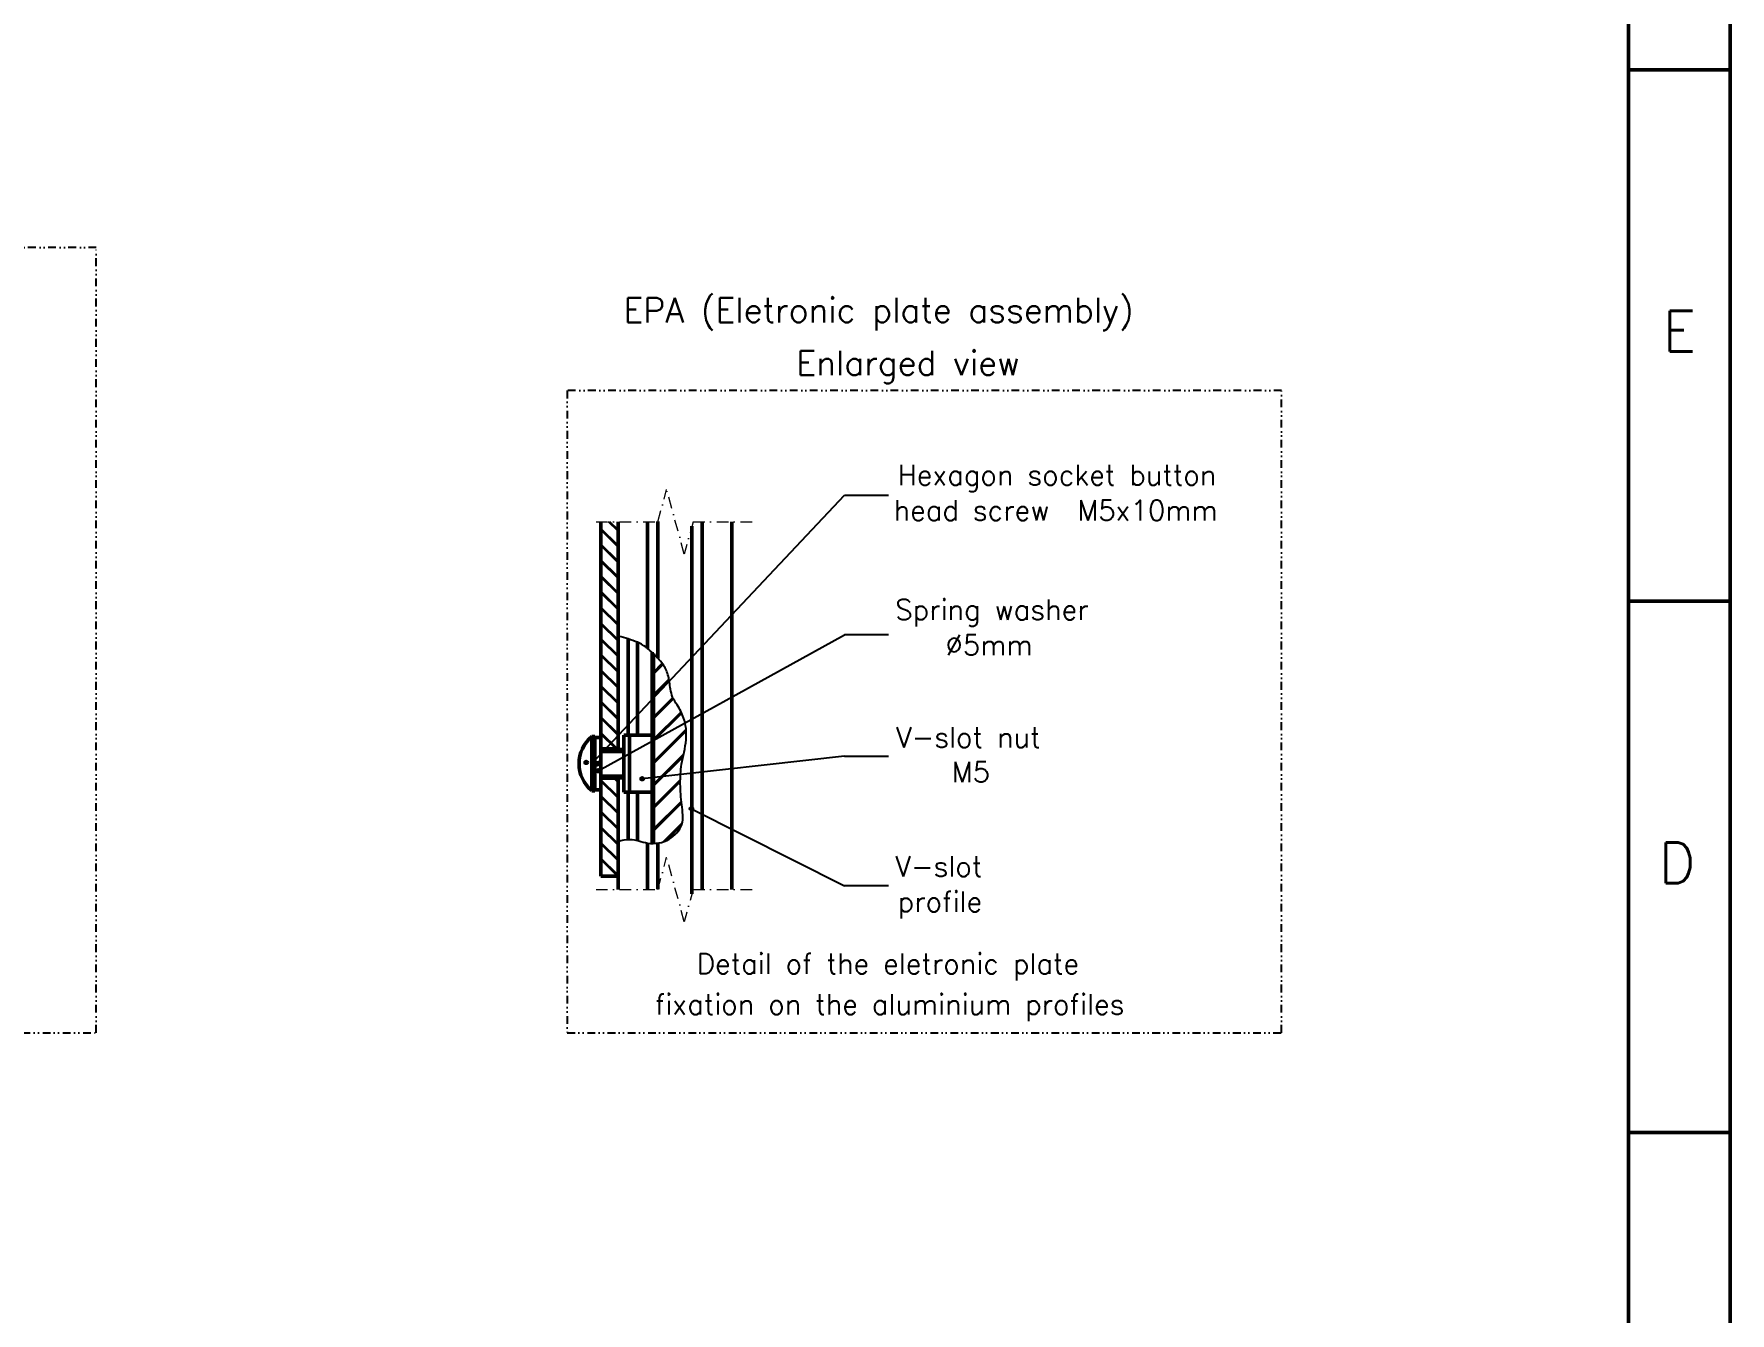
# Model space of a CAD drawing. Extents: x 21664 to 23500, y -5995 to -4166.
# Drawn here: x 23082.5 to 23499.7, y -5647.1 to -5332.5 of the extents above; entities that cross this region are included whole.
import ezdxf

# ---------------------------------------------------------------- set-up
doc = ezdxf.new("R2010")
doc.units = 0
doc.linetypes.add('DASHDOTTINY', pattern=[3.81, 1.905, -0.9525, 0, -0.9525])
doc.linetypes.add('DIVIDETINY', pattern=[4.7625, 1.905, -0.9525, 0, -0.9525, 0, -0.9525])
for name, color, linetype in [('Cotas', 90, 'Continuous'), ('Detalhe', 132, 'DIVIDETINY'), ('Hachura', 9, 'Continuous')]:
    doc.layers.add(name, color=color, linetype=linetype)
for name, color, linetype, lineweight in [('Encurtamento', 61, 'DASHDOTTINY', 13), ('Fixação e Transmissão', 5, 'Continuous', 50), ('Perfis e Cantoneiras', 2, 'Continuous', 50), ('Peças Usinadas', 120, 'Continuous', 50)]:
    doc.layers.add(name, color=color, linetype=linetype, lineweight=lineweight)
doc.styles.get("Standard").update_dxf_attribs({"font": 'romans.shx'})

msp = doc.modelspace()

# ---------------------------------------------------------------- hatches: boundary and pattern name
at = {"layer": 'Cotas'}
h = msp.add_hatch(color=256, dxfattribs=at)
h.dxf.hatch_style = 1
h.paths.add_polyline_path([(23218.79, -5511.7, 0.241174), (23218.6, -5511.33, 0.611378), (23217.88, -5511.7, 1), (23218.79, -5511.7)])
h = msp.add_hatch(color=256, dxfattribs=at)
h.dxf.hatch_style = 1
h.paths.add_polyline_path([(23221.72, -5513.77, 0.241174), (23221.53, -5513.4, 0.611378), (23220.81, -5513.77, 1), (23221.72, -5513.77)])
h = msp.add_hatch(color=256, dxfattribs=at)
h.dxf.hatch_style = 1
h.paths.add_polyline_path([(23232.57, -5515.73, 0.241174), (23232.38, -5515.36, 0.611378), (23231.66, -5515.73, 1), (23232.57, -5515.73)])
h = msp.add_hatch(color=256, dxfattribs=at)
h.dxf.hatch_style = 1
h.paths.add_polyline_path([(23244.67, -5523.09, 0.241174), (23244.48, -5522.72, 0.611378), (23243.76, -5523.09, 1), (23244.67, -5523.09)])
at = {"layer": 'Hachura'}
h = msp.add_hatch(dxfattribs=at)
h.set_pattern_fill('JIS_LC_8A', color=256, scale=0.35, angle=90)
h.paths.add_polyline_path([(23226.15, -5480.75), (23226.15, -5452.53), (23221.95, -5452.53), (23221.95, -5505.57), (23221.95, -5508.41), (23226.15, -5508.41), (23226.15, -5480.75)])
h = msp.add_hatch(dxfattribs=at)
h.set_pattern_fill('JIS_LC_8A', color=256, scale=0.5)
h.paths.add_polyline_path([(23241.68, -5512.96), (23241.68, -5512.92), (23241.69, -5512.88), (23241.69, -5512.85), (23241.7, -5512.81), (23241.7, -5512.77), (23241.71, -5512.73), (23241.71, -5512.7), (23241.72, -5512.66), (23241.72, -5512.62), (23241.73, -5512.59), (23241.73, -5512.55), (23241.74, -5512.51), (23241.74, -5512.47), (23241.75, -5512.44), (23241.76, -5512.4), (23241.76, -5512.36), (23241.77, -5512.32), (23241.77, -5512.29), (23241.78, -5512.25), (23241.78, -5512.21), (23241.79, -5512.18), (23241.8, -5512.13), (23241.81, -5512.08), (23241.81, -5512.03), (23241.82, -5511.99), (23241.83, -5511.94), (23241.84, -5511.89), (23241.85, -5511.84), (23241.85, -5511.8), (23241.86, -5511.75), (23241.87, -5511.7), (23241.88, -5511.66), (23241.89, -5511.61), (23241.9, -5511.56), (23241.91, -5511.51), (23241.91, -5511.47), (23241.92, -5511.42), (23241.93, -5511.37), (23241.94, -5511.33), (23241.95, -5511.28), (23241.96, -5511.23), (23241.97, -5511.18), (23241.98, -5511.14), (23241.99, -5511.09), (23242, -5511.04), (23242.01, -5511), (23242.02, -5510.95), (23242.03, -5510.9), (23242.04, -5510.86), (23242.05, -5510.81), (23242.06, -5510.76), (23242.07, -5510.71), (23242.07, -5510.67), (23242.09, -5510.57), (23242.11, -5510.48), (23242.13, -5510.39), (23242.15, -5510.29), (23242.18, -5510.2), (23242.2, -5510.11), (23242.22, -5510.01), (23242.24, -5509.92), (23242.32, -5509.54), (23242.34, -5509.45), (23242.36, -5509.36), (23242.38, -5509.26), (23242.4, -5509.17), (23242.42, -5509.08), (23242.44, -5508.98), (23242.46, -5508.89), (23242.47, -5508.84), (23242.48, -5508.79), (23242.49, -5508.75), (23242.5, -5508.7), (23242.51, -5508.65), (23242.52, -5508.61), (23242.53, -5508.56), (23242.54, -5508.51), (23242.55, -5508.47), (23242.56, -5508.42), (23242.57, -5508.37), (23242.57, -5508.32), (23242.58, -5508.28), (23242.59, -5508.23), (23242.6, -5508.18), (23242.61, -5508.14), (23242.62, -5508.09), (23242.63, -5508.04), (23242.64, -5507.99), (23242.65, -5507.95), (23242.66, -5507.9), (23242.66, -5507.85), (23242.67, -5507.81), (23242.68, -5507.76), (23242.69, -5507.71), (23242.7, -5507.66), (23242.71, -5507.62), (23242.71, -5507.57), (23242.72, -5507.52), (23242.73, -5507.48), (23242.74, -5507.43), (23242.75, -5507.38), (23242.75, -5507.33), (23242.76, -5507.29), (23242.77, -5507.24), (23242.77, -5507.19), (23242.78, -5507.14), (23242.79, -5507.1), (23242.8, -5507.05), (23242.8, -5507), (23242.81, -5506.95), (23242.82, -5506.91), (23242.82, -5506.86), (23242.83, -5506.81), (23242.83, -5506.76), (23242.84, -5506.72), (23242.85, -5506.67), (23242.85, -5506.62), (23242.86, -5506.57), (23242.86, -5506.53), (23242.87, -5506.48), (23242.87, -5506.43), (23242.88, -5506.38), (23242.88, -5506.33), (23242.89, -5506.29), (23242.89, -5506.24), (23242.9, -5506.19), (23242.9, -5506.14), (23242.91, -5506.1), (23242.91, -5506.06), (23242.91, -5506.02), (23242.92, -5505.97), (23242.92, -5505.93), (23242.92, -5505.89), (23242.93, -5505.84), (23242.93, -5505.8), (23242.93, -5505.76), (23242.93, -5505.72), (23242.94, -5505.67), (23242.94, -5505.63), (23242.94, -5505.59), (23242.94, -5505.55), (23242.94, -5505.5), (23242.95, -5505.46), (23242.95, -5505.42), (23242.95, -5505.37), (23242.95, -5505.33), (23242.95, -5505.29), (23242.95, -5505.25), (23242.95, -5505.2), (23242.96, -5505.16), (23242.96, -5505.12), (23242.96, -5505.07), (23242.96, -5505.03), (23242.96, -5504.99), (23242.96, -5504.95), (23242.96, -5504.9), (23242.96, -5504.86), (23242.96, -5504.82), (23242.96, -5504.77), (23242.96, -5504.73), (23242.96, -5504.69), (23242.96, -5504.65), (23242.96, -5504.6), (23242.96, -5504.56), (23242.95, -5504.52), (23242.95, -5504.47), (23242.95, -5504.43), (23242.95, -5504.39), (23242.95, -5504.35), (23242.95, -5504.3), (23242.95, -5504.26), (23242.94, -5504.22), (23242.94, -5504.17), (23242.94, -5504.13), (23242.94, -5504.09), (23242.93, -5504.05), (23242.93, -5504), (23242.93, -5503.96), (23242.93, -5503.92), (23242.92, -5503.87), (23242.92, -5503.83), (23242.92, -5503.79), (23242.91, -5503.75), (23242.91, -5503.7), (23242.91, -5503.66), (23242.9, -5503.62), (23242.9, -5503.57), (23242.89, -5503.53), (23242.89, -5503.49), (23242.89, -5503.45), (23242.88, -5503.4), (23242.88, -5503.36), (23242.87, -5503.32), (23242.87, -5503.28), (23242.86, -5503.23), (23242.86, -5503.19), (23242.85, -5503.15), (23242.85, -5503.11), (23242.84, -5503.06), (23242.83, -5503.02), (23242.83, -5502.98), (23242.82, -5502.94), (23242.82, -5502.89), (23242.81, -5502.85), (23242.8, -5502.81), (23242.8, -5502.77), (23242.79, -5502.72), (23242.78, -5502.68), (23242.78, -5502.64), (23242.77, -5502.6), (23242.76, -5502.55), (23242.75, -5502.51), (23242.75, -5502.47), (23242.74, -5502.43), (23242.73, -5502.39), (23242.72, -5502.34), (23242.71, -5502.3), (23242.71, -5502.26), (23242.7, -5502.22), (23242.69, -5502.18), (23242.68, -5502.14), (23242.67, -5502.09), (23242.66, -5502.05), (23242.65, -5502.01), (23242.64, -5501.97), (23242.63, -5501.93), (23242.62, -5501.88), (23242.61, -5501.84), (23242.6, -5501.8), (23242.59, -5501.76), (23242.58, -5501.72), (23242.57, -5501.68), (23242.56, -5501.64), (23242.55, -5501.6), (23242.54, -5501.55), (23242.53, -5501.51), (23242.52, -5501.47), (23242.51, -5501.43), (23242.5, -5501.39), (23242.49, -5501.35), (23242.47, -5501.31), (23242.46, -5501.27), (23242.45, -5501.23), (23242.44, -5501.19), (23242.43, -5501.16), (23242.43, -5501.14), (23242.42, -5501.12), (23242.41, -5501.1), (23242.41, -5501.08), (23242.4, -5501.06), (23242.39, -5501.04), (23242.39, -5501.02), (23242.38, -5501), (23242.37, -5500.98), (23242.37, -5500.96), (23242.36, -5500.94), (23242.35, -5500.92), (23242.35, -5500.9), (23242.34, -5500.88), (23242.33, -5500.86), (23242.33, -5500.84), (23242.32, -5500.82), (23242.31, -5500.8), (23242.31, -5500.78), (23242.3, -5500.76), (23242.29, -5500.74), (23242.28, -5500.71), (23242.28, -5500.69), (23242.27, -5500.66), (23242.26, -5500.64), (23242.25, -5500.61), (23242.24, -5500.58), (23242.23, -5500.56), (23242.22, -5500.53), (23242.21, -5500.51), (23242.2, -5500.48), (23242.19, -5500.45), (23242.18, -5500.43), (23242.17, -5500.4), (23242.16, -5500.38), (23242.15, -5500.35), (23242.14, -5500.32), (23242.13, -5500.3), (23242.12, -5500.27), (23242.11, -5500.25), (23242.1, -5500.22), (23242.09, -5500.2), (23242.08, -5500.17), (23242.07, -5500.14), (23242.06, -5500.12), (23242.05, -5500.09), (23242.04, -5500.07), (23242.03, -5500.04), (23242.01, -5500.02), (23242, -5499.99), (23241.99, -5499.97), (23241.98, -5499.94), (23241.97, -5499.92), (23241.96, -5499.89), (23241.95, -5499.86), (23241.94, -5499.84), (23241.93, -5499.81), (23241.92, -5499.79), (23241.9, -5499.76), (23241.89, -5499.74), (23241.88, -5499.71), (23241.87, -5499.69), (23241.86, -5499.66), (23241.85, -5499.64), (23241.83, -5499.61), (23241.82, -5499.59), (23241.81, -5499.56), (23241.8, -5499.54), (23241.79, -5499.51), (23241.78, -5499.49), (23241.76, -5499.46), (23241.75, -5499.44), (23241.74, -5499.41), (23241.73, -5499.39), (23241.72, -5499.36), (23241.7, -5499.34), (23241.69, -5499.31), (23241.68, -5499.29), (23241.67, -5499.26), (23241.65, -5499.24), (23241.64, -5499.21), (23241.63, -5499.19), (23241.62, -5499.16), (23241.6, -5499.14), (23241.59, -5499.11), (23241.58, -5499.09), (23241.57, -5499.06), (23241.55, -5499.04), (23241.54, -5499.02), (23241.53, -5498.99), (23241.51, -5498.97), (23241.5, -5498.94), (23241.49, -5498.92), (23241.48, -5498.89), (23241.46, -5498.87), (23241.45, -5498.84), (23241.44, -5498.82), (23241.42, -5498.79), (23241.41, -5498.77), (23241.4, -5498.75), (23241.38, -5498.72), (23241.37, -5498.7), (23241.36, -5498.67), (23241.34, -5498.65), (23241.33, -5498.62), (23241.32, -5498.6), (23241.3, -5498.58), (23241.29, -5498.55), (23241.27, -5498.53), (23241.26, -5498.5), (23241.25, -5498.48), (23241.23, -5498.45), (23241.22, -5498.43), (23241.21, -5498.41), (23241.19, -5498.38), (23241.18, -5498.36), (23241.16, -5498.33), (23241.15, -5498.31), (23241.14, -5498.29), (23241.11, -5498.24), (23241.08, -5498.19), (23241.05, -5498.14), (23241.02, -5498.09), (23240.99, -5498.05), (23240.96, -5498), (23240.94, -5497.95), (23240.91, -5497.9), (23240.88, -5497.86), (23240.85, -5497.81), (23240.82, -5497.76), (23240.79, -5497.71), (23240.76, -5497.67), (23240.73, -5497.62), (23240.7, -5497.57), (23240.68, -5497.54), (23240.66, -5497.51), (23240.62, -5497.45), (23240.59, -5497.39), (23240.55, -5497.34), (23240.47, -5497.22), (23240.43, -5497.16), (23240.39, -5497.1), (23240.36, -5497.04), (23240.32, -5496.98), (23240.3, -5496.95), (23240.28, -5496.92), (23240.26, -5496.89), (23240.24, -5496.86), (23240.22, -5496.83), (23240.2, -5496.8), (23240.19, -5496.77), (23240.17, -5496.74), (23240.15, -5496.71), (23240.13, -5496.68), (23240.11, -5496.65), (23240.09, -5496.62), (23240.08, -5496.59), (23240.06, -5496.57), (23240.04, -5496.54), (23240.02, -5496.51), (23240, -5496.48), (23239.99, -5496.45), (23239.97, -5496.41), (23239.95, -5496.38), (23239.93, -5496.35), (23239.92, -5496.32), (23239.9, -5496.29), (23239.88, -5496.26), (23239.87, -5496.23), (23239.85, -5496.2), (23239.83, -5496.17), (23239.82, -5496.16), (23239.82, -5496.14), (23239.81, -5496.13), (23239.8, -5496.11), (23239.79, -5496.1), (23239.78, -5496.08), (23239.78, -5496.06), (23239.77, -5496.05), (23239.76, -5496.03), (23239.75, -5496.02), (23239.74, -5496), (23239.74, -5495.99), (23239.73, -5495.97), (23239.72, -5495.96), (23239.71, -5495.94), (23239.71, -5495.93), (23239.7, -5495.91), (23239.69, -5495.89), (23239.68, -5495.88), (23239.68, -5495.86), (23239.67, -5495.85), (23239.66, -5495.83), (23239.65, -5495.82), (23239.65, -5495.8), (23239.64, -5495.78), (23239.63, -5495.77), (23239.62, -5495.75), (23239.62, -5495.74), (23239.61, -5495.72), (23239.6, -5495.71), (23239.6, -5495.69), (23239.59, -5495.67), (23239.58, -5495.66), (23239.58, -5495.64), (23239.57, -5495.63), (23239.56, -5495.61), (23239.56, -5495.6), (23239.55, -5495.58), (23239.55, -5495.57), (23239.54, -5495.56), (23239.54, -5495.54), (23239.53, -5495.53), (23239.52, -5495.51), (23239.52, -5495.5), (23239.51, -5495.49), (23239.51, -5495.47), (23239.5, -5495.46), (23239.5, -5495.44), (23239.49, -5495.43), (23239.49, -5495.41), (23239.48, -5495.4), (23239.48, -5495.38), (23239.47, -5495.37), (23239.47, -5495.36), (23239.46, -5495.33), (23239.45, -5495.3), (23239.44, -5495.27), (23239.43, -5495.24), (23239.42, -5495.21), (23239.41, -5495.18), (23239.4, -5495.15), (23239.39, -5495.12), (23239.38, -5495.09), (23239.37, -5495.06), (23239.36, -5495.03), (23239.35, -5495), (23239.34, -5494.97), (23239.33, -5494.95), (23239.33, -5494.92), (23239.32, -5494.89), (23239.31, -5494.86), (23239.3, -5494.83), (23239.29, -5494.8), (23239.29, -5494.77), (23239.28, -5494.74), (23239.27, -5494.71), (23239.26, -5494.68), (23239.26, -5494.65), (23239.25, -5494.62), (23239.24, -5494.59), (23239.23, -5494.56), (23239.23, -5494.53), (23239.22, -5494.5), (23239.21, -5494.46), (23239.21, -5494.43), (23239.2, -5494.4), (23239.19, -5494.37), (23239.19, -5494.34), (23239.18, -5494.31), (23239.17, -5494.28), (23239.17, -5494.25), (23239.16, -5494.22), (23239.16, -5494.19), (23239.15, -5494.16), (23239.14, -5494.13), (23239.14, -5494.1), (23239.13, -5494.07), (23239.13, -5494.04), (23239.12, -5494.01), (23239.12, -5493.98), (23239.11, -5493.95), (23239.1, -5493.92), (23239.1, -5493.89), (23239.09, -5493.85), (23239.09, -5493.82), (23239.08, -5493.79), (23239.08, -5493.76), (23239.07, -5493.73), (23239.06, -5493.68), (23239.05, -5493.62), (23239.04, -5493.56), (23239.04, -5493.5), (23239.03, -5493.45), (23239.02, -5493.39), (23239.01, -5493.33), (23239, -5493.28), (23238.99, -5493.22), (23238.98, -5493.16), (23238.97, -5493.11), (23238.97, -5493.05), (23238.96, -5492.99), (23238.95, -5492.94), (23238.93, -5492.82), (23238.9, -5492.6), (23238.88, -5492.48), (23238.87, -5492.37), (23238.86, -5492.31), (23238.85, -5492.26), (23238.84, -5492.2), (23238.83, -5492.14), (23238.83, -5492.09), (23238.82, -5492.03), (23238.81, -5491.97), (23238.8, -5491.92), (23238.79, -5491.86), (23238.78, -5491.8), (23238.77, -5491.75), (23238.76, -5491.69), (23238.75, -5491.64), (23238.74, -5491.58), (23238.73, -5491.52), (23238.73, -5491.5), (23238.72, -5491.47), (23238.72, -5491.44), (23238.71, -5491.41), (23238.71, -5491.38), (23238.7, -5491.36), (23238.7, -5491.33), (23238.69, -5491.3), (23238.69, -5491.27), (23238.68, -5491.24), (23238.68, -5491.21), (23238.67, -5491.19), (23238.67, -5491.16), (23238.66, -5491.13), (23238.66, -5491.1), (23238.65, -5491.08), (23238.65, -5491.05), (23238.64, -5491.02), (23238.63, -5490.99), (23238.63, -5490.96), (23238.62, -5490.94), (23238.62, -5490.91), (23238.61, -5490.88), (23238.6, -5490.85), (23238.6, -5490.82), (23238.59, -5490.8), (23238.59, -5490.77), (23238.58, -5490.74), (23238.57, -5490.71), (23238.57, -5490.69), (23238.56, -5490.66), (23238.55, -5490.63), (23238.55, -5490.6), (23238.54, -5490.57), (23238.53, -5490.55), (23238.53, -5490.52), (23238.52, -5490.49), (23238.51, -5490.46), (23238.51, -5490.44), (23238.5, -5490.41), (23238.49, -5490.38), (23238.48, -5490.35), (23238.48, -5490.33), (23238.47, -5490.3), (23238.46, -5490.27), (23238.45, -5490.24), (23238.45, -5490.22), (23238.44, -5490.19), (23238.43, -5490.16), (23238.42, -5490.13), (23238.42, -5490.11), (23238.41, -5490.09), (23238.4, -5490.07), (23238.4, -5490.05), (23238.39, -5490.03), (23238.38, -5490.01), (23238.38, -5489.99), (23238.37, -5489.96), (23238.36, -5489.94), (23238.36, -5489.92), (23238.35, -5489.9), (23238.34, -5489.88), (23238.34, -5489.86), (23238.33, -5489.84), (23238.32, -5489.82), (23238.32, -5489.79), (23238.31, -5489.77), (23238.3, -5489.75), (23238.3, -5489.73), (23238.29, -5489.71), (23238.28, -5489.69), (23238.27, -5489.67), (23238.27, -5489.65), (23238.26, -5489.63), (23238.25, -5489.61), (23238.24, -5489.58), (23238.24, -5489.56), (23238.23, -5489.54), (23238.22, -5489.52), (23238.21, -5489.5), (23238.21, -5489.48), (23238.2, -5489.46), (23238.19, -5489.44), (23238.18, -5489.42), (23238.17, -5489.4), (23238.17, -5489.38), (23238.16, -5489.36), (23238.15, -5489.34), (23238.14, -5489.31), (23238.13, -5489.29), (23238.12, -5489.27), (23238.12, -5489.25), (23238.11, -5489.23), (23238.1, -5489.21), (23238.09, -5489.19), (23238.08, -5489.17), (23238.07, -5489.15), (23238.06, -5489.13), (23238.06, -5489.11), (23238.05, -5489.09), (23238.04, -5489.07), (23238.03, -5489.05), (23238.02, -5489.03), (23238.01, -5489.01), (23238, -5488.99), (23237.99, -5488.97), (23237.98, -5488.95), (23237.98, -5488.92), (23237.97, -5488.9), (23237.96, -5488.88), (23237.95, -5488.86), (23237.94, -5488.84), (23237.93, -5488.82), (23237.92, -5488.8), (23237.91, -5488.78), (23237.9, -5488.76), (23237.89, -5488.74), (23237.88, -5488.72), (23237.87, -5488.7), (23237.86, -5488.68), (23237.85, -5488.66), (23237.84, -5488.64), (23237.83, -5488.62), (23237.82, -5488.6), (23237.81, -5488.58), (23237.8, -5488.56), (23237.79, -5488.54), (23237.78, -5488.52), (23237.77, -5488.5), (23237.76, -5488.48), (23237.75, -5488.46), (23237.74, -5488.44), (23237.73, -5488.43), (23237.72, -5488.41), (23237.71, -5488.39), (23237.7, -5488.37), (23237.69, -5488.35), (23237.68, -5488.33), (23237.67, -5488.31), (23237.65, -5488.29), (23237.64, -5488.27), (23237.63, -5488.25), (23237.62, -5488.23), (23237.61, -5488.21), (23237.6, -5488.19), (23237.59, -5488.17), (23237.58, -5488.15), (23237.57, -5488.13), (23237.55, -5488.11), (23237.54, -5488.1), (23237.53, -5488.08), (23237.52, -5488.06), (23237.51, -5488.04), (23237.5, -5488.02), (23237.49, -5488), (23237.47, -5487.98), (23237.46, -5487.96), (23237.45, -5487.94), (23237.44, -5487.92), (23237.43, -5487.91), (23237.42, -5487.89), (23237.4, -5487.87), (23237.39, -5487.85), (23237.38, -5487.83), (23237.37, -5487.81), (23237.36, -5487.79), (23237.34, -5487.78), (23237.33, -5487.76), (23237.32, -5487.74), (23237.31, -5487.72), (23237.29, -5487.7), (23237.28, -5487.68), (23237.27, -5487.66), (23237.26, -5487.65), (23237.24, -5487.63), (23237.23, -5487.61), (23237.22, -5487.59), (23237.21, -5487.57), (23237.19, -5487.55), (23237.17, -5487.52), (23237.15, -5487.5), (23237.13, -5487.47), (23237.12, -5487.45), (23237.1, -5487.43), (23237.08, -5487.4), (23237.06, -5487.38), (23237.04, -5487.35), (23237.03, -5487.33), (23237.01, -5487.3), (23236.99, -5487.28), (23236.97, -5487.26), (23236.95, -5487.23), (23236.93, -5487.21), (23236.91, -5487.18), (23236.89, -5487.16), (23236.88, -5487.14), (23236.86, -5487.11), (23236.84, -5487.09), (23236.82, -5487.07), (23236.8, -5487.04), (23236.78, -5487.02), (23236.76, -5487), (23236.74, -5486.97), (23236.72, -5486.95), (23236.7, -5486.93), (23236.68, -5486.9), (23236.66, -5486.88), (23236.64, -5486.86), (23236.62, -5486.83), (23236.6, -5486.81), (23236.58, -5486.79), (23236.56, -5486.76), (23236.54, -5486.74), (23236.52, -5486.72), (23236.5, -5486.69), (23236.48, -5486.67), (23236.46, -5486.65), (23236.44, -5486.63), (23236.42, -5486.6), (23236.4, -5486.58), (23236.38, -5486.56), (23236.36, -5486.53), (23236.34, -5486.51), (23236.32, -5486.49), (23236.28, -5486.44), (23236.24, -5486.4), (23236.2, -5486.35), (23236.16, -5486.31), (23236.12, -5486.26), (23236.07, -5486.22), (23236.03, -5486.17), (23235.99, -5486.13), (23235.95, -5486.09), (23235.87, -5486.01), (23235.8, -5485.93), (23235.76, -5485.89), (23235.73, -5485.85), (23235.69, -5485.81), (23235.65, -5485.77), (23235.61, -5485.73), (23235.58, -5485.69), (23235.54, -5485.65), (23235.5, -5485.61), (23235.46, -5485.57), (23235.43, -5485.53), (23235.39, -5485.49), (23235.35, -5485.45), (23235.31, -5485.41), (23235.27, -5485.37), (23235.24, -5485.33), (23235.2, -5485.29), (23235.16, -5485.25), (23235.12, -5485.21), (23235.08, -5485.17), (23235.05, -5485.13), (23235.01, -5485.1), (23234.97, -5485.06), (23234.93, -5485.02), (23234.9, -5484.99), (23234.9, -5531.64), (23234.92, -5531.64), (23234.94, -5531.64), (23234.96, -5531.64), (23234.98, -5531.64), (23235, -5531.63), (23235.03, -5531.63), (23235.05, -5531.63), (23235.07, -5531.63), (23235.09, -5531.63), (23235.11, -5531.63), (23235.13, -5531.63), (23235.15, -5531.63), (23235.18, -5531.63), (23235.2, -5531.63), (23235.22, -5531.62), (23235.24, -5531.62), (23235.26, -5531.62), (23235.28, -5531.62), (23235.3, -5531.62), (23235.32, -5531.62), (23235.35, -5531.62), (23235.37, -5531.61), (23235.39, -5531.61), (23235.41, -5531.61), (23235.43, -5531.61), (23235.45, -5531.61), (23235.47, -5531.61), (23235.5, -5531.6), (23235.52, -5531.6), (23235.54, -5531.6), (23235.56, -5531.6), (23235.58, -5531.59), (23235.6, -5531.59), (23235.62, -5531.59), (23235.64, -5531.59), (23235.67, -5531.59), (23235.69, -5531.58), (23235.71, -5531.58), (23235.73, -5531.58), (23235.75, -5531.58), (23235.77, -5531.57), (23235.79, -5531.57), (23235.81, -5531.57), (23235.84, -5531.56), (23235.86, -5531.56), (23235.88, -5531.56), (23235.9, -5531.56), (23235.92, -5531.55), (23235.94, -5531.55), (23235.96, -5531.55), (23235.98, -5531.54), (23236, -5531.54), (23236.03, -5531.54), (23236.05, -5531.53), (23236.07, -5531.53), (23236.09, -5531.53), (23236.11, -5531.52), (23236.13, -5531.52), (23236.15, -5531.51), (23236.17, -5531.51), (23236.19, -5531.51), (23236.22, -5531.5), (23236.24, -5531.5), (23236.26, -5531.49), (23236.28, -5531.49), (23236.3, -5531.49), (23236.32, -5531.48), (23236.34, -5531.48), (23236.36, -5531.47), (23236.38, -5531.47), (23236.4, -5531.47), (23236.43, -5531.46), (23236.45, -5531.46), (23236.47, -5531.45), (23236.49, -5531.45), (23236.51, -5531.44), (23236.53, -5531.44), (23236.55, -5531.43), (23236.57, -5531.43), (23236.59, -5531.42), (23236.61, -5531.42), (23236.64, -5531.41), (23236.66, -5531.41), (23236.68, -5531.4), (23236.7, -5531.4), (23236.72, -5531.39), (23236.74, -5531.39), (23236.76, -5531.38), (23236.78, -5531.38), (23236.8, -5531.37), (23236.82, -5531.37), (23236.84, -5531.36), (23236.86, -5531.35), (23236.88, -5531.35), (23236.91, -5531.34), (23236.93, -5531.34), (23236.95, -5531.33), (23236.97, -5531.33), (23236.99, -5531.32), (23237.01, -5531.31), (23237.03, -5531.31), (23237.05, -5531.3), (23237.07, -5531.3), (23237.09, -5531.29), (23237.11, -5531.28), (23237.13, -5531.28), (23237.15, -5531.27), (23237.17, -5531.26), (23237.19, -5531.26), (23237.21, -5531.25), (23237.23, -5531.24), (23237.26, -5531.24), (23237.28, -5531.23), (23237.3, -5531.22), (23237.32, -5531.22), (23237.34, -5531.21), (23237.36, -5531.2), (23237.38, -5531.2), (23237.4, -5531.19), (23237.42, -5531.18), (23237.44, -5531.17), (23237.46, -5531.17), (23237.48, -5531.16), (23237.5, -5531.15), (23237.52, -5531.15), (23237.54, -5531.14), (23237.56, -5531.13), (23237.58, -5531.12), (23237.6, -5531.12), (23237.62, -5531.11), (23237.64, -5531.1), (23237.66, -5531.09), (23237.68, -5531.08), (23237.7, -5531.08), (23237.72, -5531.07), (23237.74, -5531.06), (23237.76, -5531.05), (23237.78, -5531.04), (23237.8, -5531.04), (23237.82, -5531.03), (23237.84, -5531.02), (23237.86, -5531.01), (23237.88, -5531), (23237.9, -5530.99), (23237.92, -5530.99), (23237.94, -5530.98), (23237.96, -5530.97), (23237.98, -5530.96), (23238, -5530.95), (23238.02, -5530.94), (23238.04, -5530.93), (23238.06, -5530.92), (23238.08, -5530.92), (23238.1, -5530.91), (23238.12, -5530.9), (23238.14, -5530.89), (23238.16, -5530.88), (23238.18, -5530.87), (23238.2, -5530.86), (23238.22, -5530.85), (23238.24, -5530.84), (23238.26, -5530.83), (23238.28, -5530.82), (23238.3, -5530.81), (23238.31, -5530.8), (23238.33, -5530.79), (23238.35, -5530.78), (23238.37, -5530.77), (23238.39, -5530.76), (23238.41, -5530.75), (23238.43, -5530.74), (23238.45, -5530.73), (23238.47, -5530.72), (23238.49, -5530.71), (23238.51, -5530.7), (23238.53, -5530.69), (23238.55, -5530.68), (23238.57, -5530.67), (23238.59, -5530.66), (23238.6, -5530.65), (23238.62, -5530.64), (23238.64, -5530.63), (23238.66, -5530.62), (23238.68, -5530.61), (23238.7, -5530.6), (23238.72, -5530.59), (23238.74, -5530.58), (23238.75, -5530.57), (23238.77, -5530.56), (23238.79, -5530.55), (23238.8, -5530.54), (23238.82, -5530.53), (23238.84, -5530.52), (23238.85, -5530.51), (23238.87, -5530.5), (23238.89, -5530.49), (23238.9, -5530.48), (23238.92, -5530.47), (23238.94, -5530.46), (23238.95, -5530.45), (23238.97, -5530.44), (23238.99, -5530.43), (23239, -5530.42), (23239.02, -5530.41), (23239.03, -5530.4), (23239.05, -5530.39), (23239.07, -5530.38), (23239.08, -5530.37), (23239.1, -5530.35), (23239.12, -5530.34), (23239.13, -5530.33), (23239.15, -5530.32), (23239.16, -5530.31), (23239.18, -5530.3), (23239.2, -5530.29), (23239.21, -5530.28), (23239.23, -5530.27), (23239.24, -5530.26), (23239.26, -5530.25), (23239.28, -5530.24), (23239.29, -5530.23), (23239.31, -5530.21), (23239.32, -5530.2), (23239.34, -5530.19), (23239.36, -5530.18), (23239.37, -5530.17), (23239.39, -5530.16), (23239.4, -5530.15), (23239.42, -5530.14), (23239.43, -5530.12), (23239.45, -5530.11), (23239.47, -5530.1), (23239.48, -5530.09), (23239.5, -5530.08), (23239.51, -5530.07), (23239.53, -5530.05), (23239.54, -5530.04), (23239.56, -5530.03), (23239.57, -5530.02), (23239.59, -5530.01), (23239.6, -5530), (23239.62, -5529.98), (23239.64, -5529.97), (23239.65, -5529.96), (23239.67, -5529.95), (23239.68, -5529.94), (23239.7, -5529.92), (23239.71, -5529.91), (23239.73, -5529.9), (23239.74, -5529.89), (23239.76, -5529.88), (23239.77, -5529.86), (23239.79, -5529.85), (23239.8, -5529.84), (23239.82, -5529.83), (23239.83, -5529.81), (23239.85, -5529.8), (23239.86, -5529.79), (23239.88, -5529.78), (23239.89, -5529.76), (23239.91, -5529.75), (23239.92, -5529.74), (23239.93, -5529.73), (23239.95, -5529.71), (23239.96, -5529.7), (23239.98, -5529.69), (23239.99, -5529.68), (23240.01, -5529.66), (23240.02, -5529.65), (23240.04, -5529.64), (23240.05, -5529.62), (23240.06, -5529.61), (23240.08, -5529.6), (23240.09, -5529.59), (23240.11, -5529.57), (23240.12, -5529.56), (23240.14, -5529.55), (23240.15, -5529.53), (23240.16, -5529.52), (23240.18, -5529.51), (23240.19, -5529.49), (23240.21, -5529.48), (23240.22, -5529.47), (23240.23, -5529.45), (23240.25, -5529.44), (23240.26, -5529.43), (23240.28, -5529.41), (23240.29, -5529.4), (23240.3, -5529.39), (23240.32, -5529.37), (23240.33, -5529.36), (23240.34, -5529.35), (23240.36, -5529.33), (23240.37, -5529.32), (23240.38, -5529.31), (23240.4, -5529.29), (23240.41, -5529.28), (23240.43, -5529.26), (23240.44, -5529.25), (23240.45, -5529.24), (23240.46, -5529.22), (23240.48, -5529.21), (23240.49, -5529.19), (23240.5, -5529.18), (23240.52, -5529.17), (23240.53, -5529.15), (23240.54, -5529.14), (23240.56, -5529.12), (23240.57, -5529.11), (23240.58, -5529.1), (23240.6, -5529.08), (23240.61, -5529.07), (23240.62, -5529.05), (23240.63, -5529.04), (23240.65, -5529.02), (23240.66, -5529.01), (23240.67, -5529), (23240.68, -5528.98), (23240.7, -5528.97), (23240.71, -5528.95), (23240.72, -5528.94), (23240.73, -5528.92), (23240.75, -5528.91), (23240.76, -5528.89), (23240.77, -5528.88), (23240.78, -5528.86), (23240.79, -5528.85), (23240.81, -5528.84), (23240.82, -5528.82), (23240.83, -5528.81), (23240.84, -5528.79), (23240.85, -5528.78), (23240.87, -5528.76), (23240.88, -5528.75), (23240.89, -5528.73), (23240.9, -5528.72), (23240.91, -5528.7), (23240.92, -5528.69), (23240.94, -5528.67), (23240.95, -5528.66), (23240.96, -5528.64), (23240.97, -5528.63), (23240.98, -5528.61), (23240.99, -5528.6), (23241, -5528.58), (23241.02, -5528.57), (23241.03, -5528.55), (23241.04, -5528.54), (23241.05, -5528.52), (23241.06, -5528.5), (23241.07, -5528.49), (23241.08, -5528.47), (23241.09, -5528.46), (23241.1, -5528.44), (23241.11, -5528.43), (23241.13, -5528.41), (23241.14, -5528.4), (23241.15, -5528.38), (23241.16, -5528.37), (23241.17, -5528.35), (23241.18, -5528.33), (23241.19, -5528.32), (23241.2, -5528.3), (23241.21, -5528.29), (23241.22, -5528.27), (23241.23, -5528.26), (23241.24, -5528.24), (23241.25, -5528.22), (23241.26, -5528.21), (23241.27, -5528.19), (23241.28, -5528.18), (23241.29, -5528.16), (23241.3, -5528.14), (23241.31, -5528.13), (23241.32, -5528.11), (23241.33, -5528.1), (23241.34, -5528.08), (23241.35, -5528.07), (23241.36, -5528.05), (23241.37, -5528.03), (23241.38, -5528.02), (23241.39, -5528), (23241.4, -5527.98), (23241.4, -5527.97), (23241.41, -5527.95), (23241.42, -5527.94), (23241.43, -5527.92), (23241.44, -5527.9), (23241.45, -5527.89), (23241.46, -5527.87), (23241.47, -5527.85), (23241.48, -5527.84), (23241.48, -5527.82), (23241.49, -5527.81), (23241.5, -5527.79), (23241.51, -5527.77), (23241.52, -5527.76), (23241.53, -5527.74), (23241.54, -5527.72), (23241.54, -5527.71), (23241.55, -5527.69), (23241.56, -5527.67), (23241.57, -5527.66), (23241.58, -5527.64), (23241.58, -5527.62), (23241.59, -5527.61), (23241.6, -5527.59), (23241.61, -5527.57), (23241.62, -5527.56), (23241.62, -5527.54), (23241.63, -5527.52), (23241.64, -5527.51), (23241.65, -5527.49), (23241.65, -5527.47), (23241.66, -5527.46), (23241.67, -5527.44), (23241.68, -5527.42), (23241.68, -5527.41), (23241.69, -5527.39), (23241.7, -5527.37), (23241.7, -5527.36), (23241.71, -5527.34), (23241.72, -5527.32), (23241.73, -5527.3), (23241.73, -5527.29), (23241.74, -5527.27), (23241.75, -5527.25), (23241.75, -5527.24), (23241.76, -5527.22), (23241.76, -5527.2), (23241.77, -5527.19), (23241.78, -5527.17), (23241.78, -5527.15), (23241.79, -5527.13), (23241.8, -5527.12), (23241.8, -5527.1), (23241.81, -5527.08), (23241.81, -5527.06), (23241.82, -5527.05), (23241.83, -5527.03), (23241.83, -5527.01), (23241.84, -5527), (23241.84, -5526.98), (23241.85, -5526.96), (23241.85, -5526.94), (23241.86, -5526.93), (23241.86, -5526.91), (23241.87, -5526.89), (23241.88, -5526.87), (23241.88, -5526.85), (23241.89, -5526.84), (23241.89, -5526.82), (23241.9, -5526.8), (23241.9, -5526.78), (23241.91, -5526.76), (23241.91, -5526.75), (23241.92, -5526.73), (23241.92, -5526.71), (23241.92, -5526.69), (23241.93, -5526.68), (23241.93, -5526.66), (23241.94, -5526.64), (23241.94, -5526.62), (23241.95, -5526.6), (23241.95, -5526.59), (23241.96, -5526.57), (23241.96, -5526.55), (23241.96, -5526.53), (23241.97, -5526.51), (23241.97, -5526.5), (23241.97, -5526.48), (23241.98, -5526.46), (23241.98, -5526.44), (23241.99, -5526.42), (23241.99, -5526.4), (23241.99, -5526.39), (23242, -5526.37), (23242, -5526.35), (23242, -5526.33), (23242.01, -5526.31), (23242.01, -5526.29), (23242.01, -5526.28), (23242.02, -5526.26), (23242.02, -5526.24), (23242.02, -5526.22), (23242.03, -5526.2), (23242.03, -5526.19), (23242.03, -5526.17), (23242.03, -5526.15), (23242.04, -5526.13), (23242.04, -5526.11), (23242.04, -5526.09), (23242.04, -5526.07), (23242.05, -5526.06), (23242.05, -5526.04), (23242.05, -5526.02), (23242.05, -5526), (23242.06, -5525.98), (23242.06, -5525.96), (23242.06, -5525.95), (23242.06, -5525.93), (23242.07, -5525.91), (23242.07, -5525.89), (23242.07, -5525.87), (23242.07, -5525.85), (23242.07, -5525.83), (23242.08, -5525.82), (23242.08, -5525.8), (23242.08, -5525.78), (23242.08, -5525.76), (23242.08, -5525.74), (23242.08, -5525.72), (23242.09, -5525.7), (23242.09, -5525.69), (23242.09, -5525.67), (23242.09, -5525.65), (23242.09, -5525.63), (23242.09, -5525.61), (23242.09, -5525.59), (23242.09, -5525.57), (23242.1, -5525.55), (23242.1, -5525.54), (23242.1, -5525.52), (23242.1, -5525.5), (23242.1, -5525.48), (23242.1, -5525.46), (23242.1, -5525.44), (23242.1, -5525.42), (23242.1, -5525.4), (23242.1, -5525.38), (23242.1, -5525.37), (23242.11, -5525.35), (23242.11, -5525.33), (23242.11, -5525.31), (23242.11, -5525.29), (23242.11, -5525.27), (23242.11, -5525.25), (23242.11, -5525.23), (23242.11, -5525.21), (23242.11, -5525.2), (23242.11, -5525.18), (23242.11, -5525.16), (23242.11, -5525.14), (23242.11, -5525.1), (23242.11, -5525.06), (23242.11, -5525.03), (23242.11, -5524.99), (23242.11, -5524.95), (23242.11, -5524.91), (23242.11, -5524.87), (23242.11, -5524.83), (23242.11, -5524.8), (23242.11, -5524.76), (23242.1, -5524.72), (23242.1, -5524.68), (23242.1, -5524.64), (23242.1, -5524.6), (23242.1, -5524.57), (23242.1, -5524.53), (23242.09, -5524.49), (23242.09, -5524.45), (23242.09, -5524.41), (23242.09, -5524.37), (23242.09, -5524.34), (23242.08, -5524.3), (23242.08, -5524.26), (23242.08, -5524.22), (23242.08, -5524.18), (23242.07, -5524.14), (23242.07, -5524.1), (23242.07, -5524.07), (23242.06, -5524.03), (23242.06, -5523.99), (23242.06, -5523.95), (23242.05, -5523.91), (23242.05, -5523.87), (23242.05, -5523.83), (23242.04, -5523.8), (23242.04, -5523.76), (23242.03, -5523.72), (23242.03, -5523.68), (23242.03, -5523.64), (23242.02, -5523.6), (23242.02, -5523.56), (23242.01, -5523.52), (23242.01, -5523.49), (23242.01, -5523.45), (23242, -5523.41), (23242, -5523.37), (23241.99, -5523.33), (23241.99, -5523.29), (23241.98, -5523.25), (23241.98, -5523.21), (23241.97, -5523.14), (23241.96, -5523.06), (23241.95, -5522.98), (23241.94, -5522.9), (23241.93, -5522.83), (23241.92, -5522.75), (23241.88, -5522.44), (23241.87, -5522.36), (23241.86, -5522.29), (23241.85, -5522.21), (23241.84, -5522.13), (23241.83, -5522.05), (23241.82, -5521.97), (23241.81, -5521.89), (23241.8, -5521.8), (23241.79, -5521.72), (23241.78, -5521.64), (23241.77, -5521.56), (23241.77, -5521.48), (23241.76, -5521.4), (23241.75, -5521.32), (23241.74, -5521.23), (23241.73, -5521.15), (23241.72, -5521.07), (23241.71, -5520.99), (23241.7, -5520.91), (23241.7, -5520.83), (23241.69, -5520.75), (23241.68, -5520.67), (23241.67, -5520.59), (23241.67, -5520.51), (23241.66, -5520.43), (23241.65, -5520.35), (23241.64, -5520.27), (23241.64, -5520.18), (23241.63, -5520.1), (23241.62, -5520.02), (23241.62, -5519.94), (23241.61, -5519.86), (23241.6, -5519.78), (23241.6, -5519.7), (23241.59, -5519.62), (23241.58, -5519.54), (23241.58, -5519.46), (23241.57, -5519.38), (23241.57, -5519.3), (23241.56, -5519.22), (23241.56, -5519.14), (23241.55, -5519.06), (23241.55, -5518.98), (23241.54, -5518.9), (23241.54, -5518.82), (23241.53, -5518.74), (23241.53, -5518.66), (23241.53, -5518.58), (23241.52, -5518.5), (23241.52, -5518.42), (23241.51, -5518.34), (23241.51, -5518.26), (23241.51, -5518.18), (23241.5, -5518.1), (23241.5, -5518.02), (23241.5, -5517.94), (23241.5, -5517.86), (23241.49, -5517.78), (23241.49, -5517.7), (23241.49, -5517.62), (23241.49, -5517.54), (23241.48, -5517.5), (23241.48, -5517.46), (23241.48, -5517.42), (23241.48, -5517.38), (23241.48, -5517.34), (23241.48, -5517.3), (23241.48, -5517.26), (23241.48, -5517.22), (23241.48, -5517.18), (23241.48, -5517.14), (23241.48, -5517.1), (23241.48, -5517.06), (23241.48, -5517.02), (23241.48, -5516.98), (23241.47, -5516.91), (23241.47, -5516.83), (23241.47, -5516.76), (23241.47, -5516.68), (23241.47, -5516.61), (23241.47, -5516.53), (23241.47, -5516.46), (23241.47, -5516.38), (23241.47, -5516.3), (23241.47, -5516.23), (23241.47, -5516.19), (23241.48, -5516.15), (23241.48, -5516.12), (23241.48, -5516.08), (23241.48, -5516.04), (23241.48, -5516), (23241.48, -5515.97), (23241.48, -5515.93), (23241.48, -5515.89), (23241.48, -5515.85), (23241.48, -5515.82), (23241.48, -5515.78), (23241.48, -5515.74), (23241.48, -5515.7), (23241.48, -5515.67), (23241.48, -5515.63), (23241.49, -5515.59), (23241.49, -5515.55), (23241.49, -5515.51), (23241.49, -5515.48), (23241.49, -5515.44), (23241.49, -5515.4), (23241.49, -5515.36), (23241.49, -5515.33), (23241.5, -5515.29), (23241.5, -5515.25), (23241.5, -5515.21), (23241.5, -5515.18), (23241.5, -5515.14), (23241.5, -5515.1), (23241.5, -5515.06), (23241.51, -5515.03), (23241.51, -5514.99), (23241.51, -5514.95), (23241.51, -5514.91), (23241.51, -5514.87), (23241.52, -5514.84), (23241.52, -5514.8), (23241.52, -5514.76), (23241.52, -5514.72), (23241.52, -5514.69), (23241.53, -5514.65), (23241.53, -5514.61), (23241.53, -5514.57), (23241.53, -5514.54), (23241.54, -5514.5), (23241.54, -5514.46), (23241.54, -5514.42), (23241.54, -5514.39), (23241.55, -5514.35), (23241.55, -5514.31), (23241.55, -5514.27), (23241.55, -5514.23), (23241.56, -5514.2), (23241.56, -5514.16), (23241.56, -5514.12), (23241.57, -5514.08), (23241.57, -5514.05), (23241.57, -5514.01), (23241.57, -5513.97), (23241.58, -5513.93), (23241.58, -5513.9), (23241.58, -5513.86), (23241.59, -5513.82), (23241.59, -5513.78), (23241.59, -5513.75), (23241.6, -5513.71), (23241.6, -5513.67), (23241.6, -5513.63), (23241.61, -5513.6), (23241.61, -5513.56), (23241.62, -5513.52), (23241.62, -5513.48), (23241.62, -5513.45), (23241.63, -5513.41), (23241.63, -5513.37), (23241.64, -5513.33), (23241.64, -5513.3), (23241.64, -5513.26), (23241.65, -5513.22), (23241.65, -5513.18), (23241.66, -5513.15), (23241.66, -5513.11), (23241.67, -5513.07), (23241.67, -5513.03), (23241.67, -5513), (23241.68, -5512.96)])
h = msp.add_hatch(dxfattribs=at)
h.set_pattern_fill('JIS_LC_8A', color=256, scale=0.35, angle=90)
h.paths.add_polyline_path([(23226.15, -5515.61), (23221.95, -5515.61), (23221.95, -5518.45), (23221.95, -5539.65), (23226.15, -5539.65), (23226.15, -5531.14), (23226.15, -5515.61)])

# ---------------------------------------------------------------- linework, layer by layer
at = {"layer": 'Cotas'}
for p, q in [((23219.71, -5512.01), (23281.83, -5446.01)), ((23281.83, -5446.01), (23292.72, -5446.01)), ((23221.27, -5513.77), (23281.83, -5480.29)), ((23292.72, -5480.29), (23281.83, -5480.29)), ((23281.83, -5510.15), (23232.11, -5515.73)), ((23281.83, -5510.15), (23292.72, -5510.15)), ((23244.22, -5523.09), (23281.83, -5542.08)), ((23292.72, -5542.08), (23281.83, -5542.08))]:
    msp.add_line(p, q, dxfattribs=at)
for centre in [(23218.33, -5511.7), (23221.27, -5513.77), (23232.11, -5515.73), (23244.22, -5523.09)]:
    msp.add_circle(centre, 0.456, dxfattribs=at)
at = {"layer": 'Detalhe'}
for p, q in [((23097.79, -5385.03), (22891.08, -5385.03)), ((23097.79, -5578.19), (23097.79, -5385.03)), ((23389.39, -5420.26), (23213.68, -5420.26)), ((23213.68, -5420.26), (23213.68, -5578.19)), ((22891.08, -5578.19), (23097.79, -5578.19)), ((23213.68, -5578.19), (23389.39, -5578.19))]:
    msp.add_line(p, q, dxfattribs=at)
at = {"layer": 'Detalhe', "flags": 128}
msp.add_lwpolyline([(23389.39, -5578.19), (23389.39, -5420.26)], dxfattribs=at)
at = {"layer": 'Encurtamento', "color": 4, "ltscale": 1.5}
for p, q in [((23235.93, -5452.53), (23238.11, -5444.59)), ((23242.46, -5460.47), (23238.11, -5444.59)), ((23220.74, -5452.53), (23235.93, -5452.53)), ((23244.64, -5452.53), (23242.46, -5460.47)), ((23244.64, -5452.53), (23259.83, -5452.53)), ((23235.93, -5542.95), (23238.11, -5535)), ((23242.46, -5550.89), (23238.11, -5535)), ((23220.74, -5542.95), (23235.93, -5542.95)), ((23244.64, -5542.95), (23242.46, -5550.89)), ((23244.64, -5542.95), (23259.83, -5542.95))]:
    msp.add_line(p, q, dxfattribs=at)
at = {"layer": 'Fixação e Transmissão'}
for p, q in [((23219.71, -5505.36), (23219.71, -5518.66)), ((23219.71, -5505.36), (23220.41, -5505.36)), ((23220.41, -5505.36), (23220.41, -5512.01)), ((23220.41, -5505.57), (23220.41, -5512.01)), ((23221.95, -5505.57), (23221.95, -5518.45)), ((23227.55, -5505.01), (23234.55, -5505.01)), ((23227.55, -5505.01), (23227.55, -5519.01)), ((23228.95, -5505.01), (23228.95, -5519.01)), ((23234.55, -5505.01), (23234.55, -5519.01)), ((23220.41, -5512.01), (23221.95, -5511.59)), ((23220.41, -5512.43), (23221.95, -5512.01)), ((23220.41, -5512.01), (23220.41, -5518.66)), ((23221.95, -5508.51), (23227.55, -5508.51)), ((23220.41, -5512.43), (23220.41, -5518.45)), ((23221.95, -5515.51), (23227.55, -5515.51)), ((23219.71, -5518.66), (23220.41, -5518.66)), ((23227.55, -5519.01), (23234.55, -5519.01))]:
    msp.add_line(p, q, dxfattribs=at)
at = {"layer": 'Fixação e Transmissão', "ltscale": 0.1}
for p, q in [((23221.95, -5505.57), (23220.41, -5505.57)), ((23221.95, -5518.45), (23220.41, -5518.45))]:
    msp.add_line(p, q, dxfattribs=at)
at = {"layer": 'Fixação e Transmissão'}
msp.add_arc((23225.15, -5512.01), 8.59, 129.3076, 230.6924, dxfattribs=at)
at = {"layer": 'Hachura'}
for p, q in [((23221.95, -5509.21), (23227.55, -5509.21)), ((23221.95, -5514.81), (23227.55, -5514.81))]:
    msp.add_line(p, q, dxfattribs=at)
msp.add_spline([(23226.14, -5531.14), (23229.11, -5530.63), (23233.43, -5531.54), (23238.74, -5530.58), (23241.84, -5526.98), (23241.84, -5522.13), (23241.48, -5516.98), (23241.79, -5512.18), (23242.9, -5506.14), (23242.29, -5500.74), (23240.7, -5497.57), (23239.58, -5495.64), (23239.07, -5493.73), (23238.42, -5490.13), (23237.21, -5487.57), (23235.95, -5486.09), (23233.43, -5483.67), (23230.91, -5482.16), (23228.67, -5481.35), (23226.33, -5480.75), (23226.15, -5480.75)], degree=3, dxfattribs=at)
at = {"layer": 'Perfis e Cantoneiras'}
for p, q in [((23233.43, -5483.67), (23233.43, -5452.53)), ((23235.95, -5486.09), (23235.95, -5452.46)), ((23244.35, -5544.01), (23244.35, -5453.59)), ((23246.87, -5542.95), (23246.87, -5452.53)), ((23254.15, -5542.95), (23254.15, -5452.53)), ((23228.67, -5505.01), (23228.67, -5481.35)), ((23230.91, -5505.01), (23230.91, -5482.16)), ((23234.55, -5505.01), (23234.55, -5484.6)), ((23234.9, -5531.68), (23234.9, -5484.94)), ((23228.67, -5530.85), (23228.67, -5519.01)), ((23230.91, -5531.09), (23230.91, -5519.01)), ((23234.55, -5519.01), (23234.55, -5531.59)), ((23233.43, -5542.95), (23233.43, -5531.54)), ((23235.95, -5542.88), (23235.95, -5531.56)), ((23226.15, -5542.95), (23226.15, -5539.65))]:
    msp.add_line(p, q, dxfattribs=at)
at = {"layer": 'Peças Usinadas'}
for p, q in [((23499.73, -5341.33), (23474.73, -5341.33)), ((23221.95, -5539.65), (23221.95, -5452.53)), ((23226.15, -5452.53), (23226.15, -5508.51)), ((23499.73, -5472.05), (23474.73, -5472.05)), ((23226.15, -5508.41), (23221.95, -5508.41)), ((23226.15, -5515.61), (23221.95, -5515.61)), ((23226.15, -5515.51), (23226.15, -5539.65)), ((23226.15, -5539.65), (23221.95, -5539.65)), ((23499.73, -5602.76), (23474.73, -5602.76))]:
    msp.add_line(p, q, dxfattribs=at)
at = {"layer": 'Peças Usinadas', "flags": 128}
msp.add_lwpolyline([(21664, -5994.91), (23499.73, -5994.91), (23499.73, -4687.76), (21664, -4687.76)], close=True, dxfattribs=at)
msp.add_lwpolyline([(21689, -5969.91), (23474.73, -5969.91), (23474.73, -4712.76), (21689, -4712.76), (21689, -5969.91)], dxfattribs=at)

# ---------------------------------------------------------------- texts
at = {"layer": 'Cotas', "color": 7}
for s, height, p in [('EPA (Eletronic plate assembly)', 6, (23227.51, -5403.48)), ('Enlarged view', 6, (23270.02, -5416.48)), ('Detail of the eletronic plate', 5, (23245.51, -5563.69)), ('fixation on the aluminium profiles', 5, (23235.24, -5573.69))]:
    msp.add_text(s, height=height, dxfattribs=at).set_placement(p)
at = {"layer": 'Cotas'}
for s, height, p in [('E', 10, (23483.21, -5410.65)), ('Hexagon socket button', 5, (23294.93, -5443.53)), ('head screw  M5x10mm', 5, (23293.93, -5452.21)), ('Spring washer', 5, (23294.35, -5476.64)), ('%%c5mm', 5, (23306.7, -5485.32)), ('V-slot nut', 5, (23294.52, -5508.01)), ('M5', 5, (23308.27, -5516.53)), ('D', 10, (23482.21, -5541.37)), ('V-slot', 5, (23294.34, -5539.79)), ('profile', 5, (23294.95, -5548.46))]:
    msp.add_text(s, height=height, dxfattribs=at).set_placement(p)

doc.saveas('drawing.dxf')
